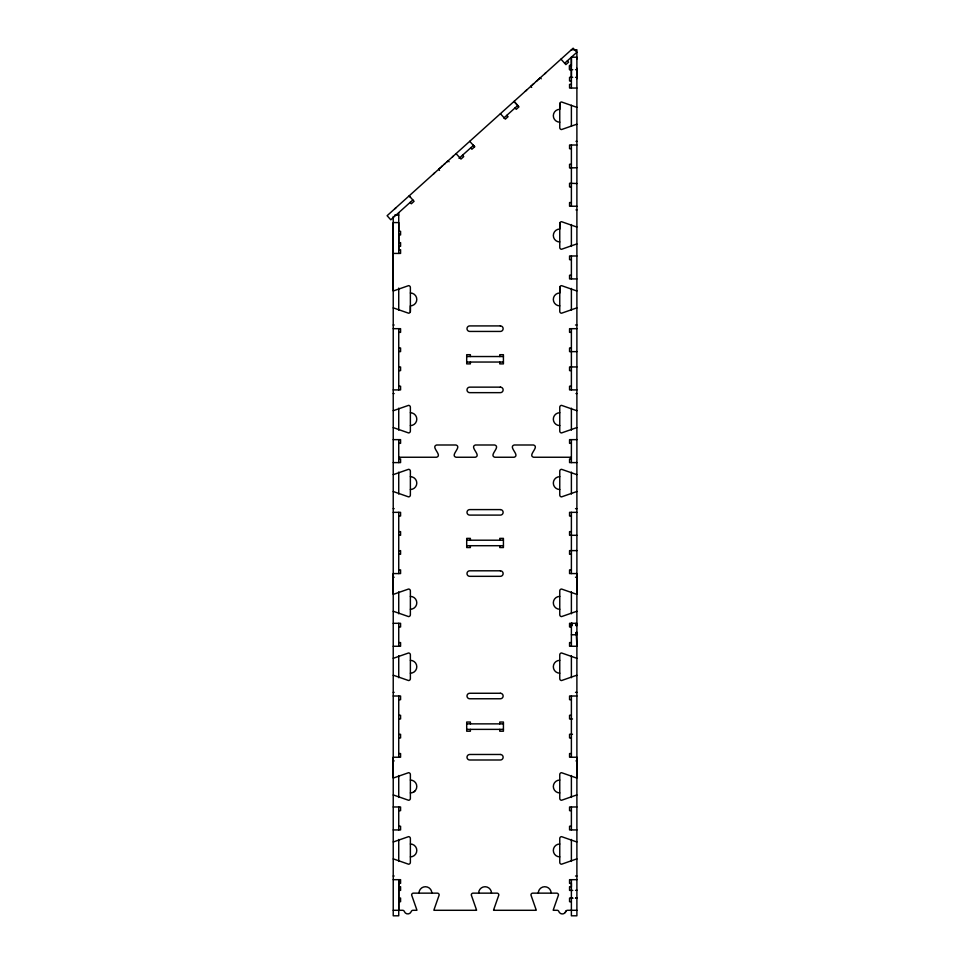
<?xml version="1.0" encoding="UTF-8"?>
<svg xmlns="http://www.w3.org/2000/svg" width="964" height="964" viewBox="0 0 964 964"><rect width="100%" height="100%" fill="white"/><g stroke="black" fill="none" stroke-linecap="round" stroke-linejoin="round"><path stroke-width="1.45" d="M398.734 910.293L398.734 879.674M398.734 253.424L398.734 222.576L393.228 222.576L393.228 290.899A1.844 1.844 0 0 0 393.758 290.827L408.531 285.657A1.832 1.832 0 0 1 410.375 287.489L410.375 311.372A1.832 1.832 0 0 1 408.531 313.204L393.758 308.034A1.832 1.832 0 0 0 393.228 307.95M571.387 77.337L571.387 69.673M569.555 69.601L569.555 65.926L571.387 66.01L571.387 57.201L576.894 57.201L576.894 915.8L571.387 915.8L571.387 879.674M576.894 167.724L569.555 167.965L569.555 164.29L571.387 164.29M576.894 77.602L576.894 69.408M576.894 890.146L575.52 890.399M398.734 351.39L400.578 351.631L400.578 347.968L398.734 347.968M398.734 212.646L398.734 231.3L400.578 231.3L400.578 234.975L398.734 234.722L398.734 243.976M398.734 535.056L400.578 535.297L400.578 531.634L398.734 531.634M398.734 718.722L400.578 718.975L400.578 715.3L398.734 715.3M398.734 890.146L400.578 890.399L400.578 886.723L398.734 886.723M410.339 311.697L410.375 305.853A6.423 6.423 0 0 0 416.797 299.43A6.423 6.423 0 0 0 410.375 292.996M559.783 103.485L559.759 109.33A6.423 6.423 0 0 0 553.324 115.764A6.423 6.423 0 0 0 559.759 122.187M559.783 223.202L559.759 229.046A6.423 6.423 0 0 0 553.324 235.481A6.423 6.423 0 0 0 559.759 241.904M559.783 287.152L559.759 292.996A6.423 6.423 0 0 0 553.324 299.43A6.423 6.423 0 0 0 559.759 305.853M565.266 912.486L566.037 911.028M434.499 173.038L433.535 173.906M525.284 91.291L526.645 90.062M545.732 72.878L544.636 73.867M439.994 168.097L440.753 167.399M441.608 166.627L442.5 165.832M444.235 164.266L445.127 163.47M446.742 162.012L448.139 160.747L449.067 161.771M532.14 85.121L533.767 83.663M536.394 81.289L537.285 80.494M538.129 79.723L540.298 77.771L541.214 78.795M412.845 199.958L390.794 219.804L387.106 215.707L573.146 48.2L576.834 52.297L564.663 63.25M459.033 158.361L473.553 145.287M503.835 118.03L517.74 105.498L514.053 101.401L518.969 106.859L516.246 109.318L515.017 107.956M469.721 141.322L474.637 146.781L471.902 149.239L470.673 147.878M452.49 156.843L453.201 156.192M394.613 208.947L395.975 207.718M439.367 168.652L438.668 169.278L439.512 170.375M531.526 85.675L530.827 86.302L531.67 87.399M413.942 791.83L414.918 791.022M571.387 634.794L576.894 634.734L576.207 633.191L576.894 632.733L576.207 632.733L576.894 632.312L576.207 632.312L576.894 646.266L569.555 646.266L569.555 642.59L571.387 642.59M576.894 624.045L576.207 624.045L576.894 624.419L576.207 624.419L576.894 624.829L576.207 625.672L576.207 623.31L576.894 623.359L569.555 623.31L569.555 626.986L571.387 626.986M571.387 49.754L576.894 49.754L576.894 59.033M571.387 65.395L569.555 65.395L569.555 69.673L572.761 69.673M569.555 65.926L571.387 65.926M575.52 69.673L576.894 69.673M572.761 77.337L569.555 77.337L569.555 81L571.387 80.928M575.52 77.337L576.894 77.337M571.387 84.374L569.555 84.374L569.555 88.049L576.894 88.049M575.978 141.334L576.894 141.334M576.894 145.01L569.555 145.01L569.555 148.685L571.387 148.685M571.387 186.944L569.555 186.944L569.555 183.268L576.894 183.522M571.387 202.561L569.555 202.561L569.555 206.236L576.894 206.236M575.978 209.911L576.894 209.911M394.613 215.129L398.734 215.129M393.228 253.424L400.578 253.424L400.578 249.748L398.734 249.748L398.734 246.302L400.578 246.302L400.578 242.627L398.734 242.88M576.894 255.978L569.555 255.978L569.555 259.653L571.387 259.653M571.387 275.258L569.555 275.258L569.555 278.933L576.894 278.933M393.228 325.001L394.143 325.001M575.52 325.001L576.894 325.001M393.228 328.676L400.578 328.676L400.578 332.351L398.734 332.351M576.894 328.676L569.555 328.676L569.555 332.351L571.387 332.351M571.387 347.968L569.555 347.968L569.555 351.631L576.894 351.631M466.697 356.535L503.425 356.535M466.697 362.042L503.425 362.042M576.894 366.947L569.555 366.947L569.555 370.61L571.387 370.61M398.734 370.61L400.578 370.61L400.578 366.947L398.734 367.188M398.734 386.227L400.578 386.227L400.578 389.902L393.228 389.902M571.387 386.227L569.555 386.227L569.555 389.902L576.894 389.902M393.228 393.577L394.143 393.577M575.978 393.577L576.894 393.577M393.228 439.644L400.578 439.644L400.578 443.32L398.734 443.32M576.894 439.644L569.555 439.644L569.555 443.32L571.387 443.32M398.734 457.249L436.584 457.249C442.825 455.237 430.342 447.007 436.572 444.994L455.984 444.994C462.214 447.007 449.73 455.237 455.972 457.249L475.373 457.249C481.614 455.237 469.119 447.007 475.36 444.994L494.761 444.994C501.003 447.007 488.519 455.237 494.749 457.249L514.161 457.249C520.391 455.237 507.908 447.007 514.149 444.994L533.55 444.994C539.792 447.007 527.296 455.237 533.538 457.249L571.387 457.249M398.734 458.924L400.578 458.924L400.578 462.599L393.228 462.599M571.387 458.924L569.555 458.924L569.555 462.599L576.894 462.599M393.228 508.667L394.143 508.667M575.52 508.667L576.894 508.667M393.228 512.342L400.578 512.342L400.578 516.017L398.734 516.017M576.894 512.342L569.555 512.342L569.555 516.017L571.387 516.017M571.387 531.634L569.555 531.634L569.555 535.297L576.894 535.297M466.697 540.202L503.425 540.202M466.697 545.708L503.425 545.708M576.894 550.613L569.555 550.613L569.555 554.276L571.387 554.276M398.734 554.276L400.578 554.276L400.578 550.613L398.734 550.854M398.734 569.893L400.578 569.893L400.578 573.568L393.228 573.568L393.228 594.294A1.832 1.832 0 0 0 393.758 594.21L408.531 589.04A1.832 1.832 0 0 1 410.375 590.872L410.375 614.755A1.832 1.832 0 0 1 408.531 616.586L393.758 611.417A1.832 1.832 0 0 0 393.228 611.345M571.387 569.893L569.555 569.893L569.555 573.568L576.894 573.568L576.894 594.294A1.832 1.832 0 0 1 576.376 594.21L561.59 589.04A1.832 1.832 0 0 0 559.759 590.872L559.759 614.755A1.832 1.832 0 0 0 561.59 616.586L576.376 611.417A1.832 1.832 0 0 1 576.894 611.345M393.228 577.243L394.143 577.243M575.52 577.243L576.894 577.243M393.228 623.31L400.578 623.31L400.578 626.986L398.734 626.986M571.387 623.503L572.074 623.503M576.207 623.503L576.894 623.503L576.207 623.359M571.387 623.744L572.074 623.744M576.207 623.744L576.894 623.744M571.387 624.045L572.074 624.045M571.387 624.419L572.074 624.419M571.387 624.829L572.074 624.829M576.207 624.829L576.894 624.829M571.387 625.262L572.074 625.262M571.387 625.672L572.074 625.672L572.074 623.31M576.207 625.672L576.894 625.672M576.207 633.191L576.894 633.191M576.207 633.999L576.894 633.999M576.207 634.577L576.894 634.577M398.734 642.59L400.578 642.59L400.578 646.266L393.228 646.266M393.228 692.333L394.143 692.333M575.52 692.333L576.894 692.333M393.228 696.008L400.578 696.008L400.578 699.683L398.734 699.683M576.894 696.008L569.555 696.008L569.555 699.683L571.387 699.683M571.387 715.3L569.555 715.3L569.555 718.975L572.483 718.975M466.697 723.868L503.425 723.868M466.697 729.374L503.425 729.374M572.483 734.279L569.555 734.279L569.555 737.954L571.387 737.954M398.734 737.954L400.578 737.954L400.578 734.279L398.734 734.532M398.734 753.559L400.578 753.559L400.578 757.234L393.228 757.234L393.228 777.96A1.832 1.832 0 0 0 393.758 777.876L408.531 772.706A1.832 1.832 0 0 1 410.375 774.538L410.375 798.421A1.832 1.832 0 0 1 408.531 800.253L393.758 795.083A1.832 1.832 0 0 0 393.228 795.011M571.387 753.559L569.555 753.559L569.555 757.234L576.894 757.234L576.894 777.96A1.832 1.832 0 0 1 576.376 777.876L561.59 772.706A1.832 1.832 0 0 0 559.759 774.538L559.759 798.421A1.832 1.832 0 0 0 561.59 800.253L576.376 795.083A1.832 1.832 0 0 1 576.894 795.011M393.228 760.909L394.143 760.909M575.978 760.909L576.894 760.909M393.228 806.976L400.578 806.976L400.578 810.652L398.734 810.652M576.894 806.976L569.555 806.976L569.555 810.652L571.387 810.652M398.734 826.256L400.578 826.256L400.578 829.932L393.228 829.932M571.387 826.256L569.555 826.256L569.555 829.932L576.894 829.932M393.228 876.011L394.143 876.011M575.52 876.011L576.894 876.011M393.228 879.674L400.578 879.674L400.578 883.349L398.734 883.349M576.894 879.674L569.555 879.674L569.555 883.349L571.387 883.349L571.387 886.723L569.555 886.723L569.555 890.399L572.773 890.399M398.722 898.05L400.578 898.05L400.578 901.714L398.734 901.714M572.773 898.05L569.555 898.05L569.555 901.714L571.387 901.714M575.52 898.05L576.894 898.05M571.387 898.267L572.761 898.267M575.52 898.267L576.894 898.267M393.228 910.293L402.615 910.293A1.832 1.832 0 0 1 404.35 911.51A3.675 3.675 0 0 0 411.267 911.51A1.832 1.832 0 0 1 413.002 910.293L416.882 910.293A1.832 1.832 0 0 0 416.797 909.763L411.628 894.99A1.832 1.832 0 0 1 413.46 893.146L437.343 893.146A1.832 1.832 0 0 1 439.174 894.99L434.005 909.763A1.832 1.832 0 0 0 433.933 910.293L476.541 910.293A1.832 1.832 0 0 0 476.457 909.763L471.288 894.99A1.832 1.832 0 0 1 473.119 893.146L497.002 893.146A1.832 1.832 0 0 1 498.834 894.99L493.664 909.763A1.832 1.832 0 0 0 493.592 910.293L536.201 910.293A1.832 1.832 0 0 0 536.117 909.763L530.947 894.99A1.832 1.832 0 0 1 532.791 893.146L556.662 893.146A1.832 1.832 0 0 1 558.493 894.99L553.324 909.763A1.832 1.832 0 0 0 553.252 910.293L557.12 910.293A1.832 1.832 0 0 1 558.602 911.028L559.373 912.486A3.675 3.675 0 0 0 565.784 911.51A1.832 1.832 0 0 1 567.519 910.293L576.894 910.293M567.386 60.792L568.615 62.166L565.892 64.612L560.976 59.153M506.823 115.331L508.052 116.692L505.329 119.15L500.412 113.692M473.408 145.419L474.637 146.781M462.491 155.252L463.72 156.614L460.985 159.072L456.068 153.613M410.387 197.222L409.158 195.861L414.074 201.319L411.339 203.778L410.11 202.404M576.894 68.299L576.894 78.711M571.387 57.201L571.387 88.049M571.387 105.257L571.387 126.296M571.387 145.01L571.387 206.236M571.387 224.528L571.387 246.459M571.387 255.978L571.387 278.933M571.387 288.453L571.387 310.384M571.387 328.676L571.387 389.902M571.387 408.194L571.387 430.125M571.387 439.644L571.387 462.599M571.387 472.119L571.387 494.05M571.387 512.342L571.387 573.568M571.387 591.86L571.387 613.791M571.387 623.31L571.387 646.266M571.387 655.785L571.387 677.716M571.387 696.008L571.387 757.234M571.387 775.526L571.387 797.457M571.387 806.976L571.387 829.932M571.387 839.463L571.387 861.442M499.762 356.535L499.762 354.692L503.425 354.692L503.425 363.886L499.762 363.886L499.762 362.042M499.762 540.202L499.762 538.37L503.425 538.37L503.425 547.552L499.762 547.552L499.762 545.708M499.762 723.868L499.762 722.036L503.425 722.036L503.425 731.218L499.762 731.218L499.762 729.374M470.372 356.535L470.372 354.692L466.697 354.692L466.697 363.886L470.372 363.886L470.372 362.042M470.372 540.202L470.372 538.37L466.697 538.37L466.697 547.552L470.372 547.552L470.372 545.708M470.372 723.868L470.372 722.036L466.697 722.036L466.697 731.218L470.372 731.218L470.372 729.374M398.734 233.613L398.734 234.975M398.734 288.091L398.734 310.239M398.734 328.676L398.734 389.902M398.734 408.194L398.734 430.125M398.734 439.644L398.734 462.599M398.734 472.119L398.734 494.05M398.734 512.342L398.734 573.568M398.734 591.86L398.734 613.791M398.734 623.31L398.734 646.266M398.734 655.785L398.734 677.716M398.734 696.008L398.734 757.234M398.734 775.526L398.734 797.457M398.734 806.976L398.734 829.932M398.734 839.463L398.734 861.442M398.734 879.819L398.734 915.8L393.228 915.8L393.228 216.454M576.894 658.243A1.832 1.832 0 0 1 576.376 658.159L561.59 652.99A1.832 1.832 0 0 0 559.759 654.821L559.759 678.704A1.832 1.832 0 0 0 561.59 680.536L576.376 675.366A1.832 1.832 0 0 1 576.894 675.294M393.228 675.294A1.832 1.832 0 0 1 393.758 675.366L408.531 680.536A1.832 1.832 0 0 0 410.375 678.704L410.375 654.821A1.832 1.832 0 0 0 408.531 652.99L393.758 658.159A1.832 1.832 0 0 1 393.228 658.243M410.375 660.34A6.423 6.423 0 0 1 416.797 666.763A6.423 6.423 0 0 1 410.375 673.197M410.375 596.391A6.423 6.423 0 0 1 416.797 602.813A6.423 6.423 0 0 1 410.375 609.248M393.228 491.616A1.832 1.832 0 0 1 393.758 491.7L408.531 496.87A1.832 1.832 0 0 0 410.375 495.038L410.375 471.155A1.832 1.832 0 0 0 408.531 469.323L393.758 474.493A1.844 1.844 0 0 1 393.228 474.577M576.894 474.577A1.844 1.844 0 0 1 576.376 474.493L561.59 469.323A1.832 1.832 0 0 0 559.759 471.155L559.759 495.038A1.832 1.832 0 0 0 561.59 496.87L576.376 491.7A1.844 1.844 0 0 1 576.894 491.616M410.375 476.674A6.423 6.423 0 0 1 416.797 483.097A6.423 6.423 0 0 1 410.375 489.519M576.894 841.909A1.832 1.832 0 0 1 576.376 841.825L561.59 836.656A1.832 1.832 0 0 0 559.759 838.487L559.759 862.37A1.832 1.832 0 0 0 561.59 864.202L576.376 859.032A1.832 1.832 0 0 1 576.894 858.96M393.228 858.96A1.832 1.832 0 0 1 393.758 859.032L408.531 864.202A1.832 1.832 0 0 0 410.375 862.37L410.375 838.487A1.832 1.832 0 0 0 408.531 836.656L393.758 841.825A1.832 1.832 0 0 1 393.228 841.909M410.375 844.006A6.423 6.423 0 0 1 416.797 850.429A6.423 6.423 0 0 1 410.375 856.863M410.375 780.057A6.423 6.423 0 0 1 416.797 786.479A6.423 6.423 0 0 1 410.375 792.914M576.894 107.233A1.844 1.844 0 0 1 576.376 107.161L561.59 101.991A1.832 1.832 0 0 0 559.759 103.823L559.759 127.706A1.832 1.832 0 0 0 561.59 129.537L576.376 124.368A1.844 1.844 0 0 1 576.894 124.284M576.894 226.95A1.844 1.844 0 0 1 576.376 226.877L561.59 221.708A1.832 1.832 0 0 0 559.759 223.54L559.759 247.423A1.832 1.832 0 0 0 561.59 249.254L576.376 244.085A1.844 1.844 0 0 1 576.894 244M576.894 290.899A1.844 1.844 0 0 1 576.376 290.827L561.59 285.657A1.832 1.832 0 0 0 559.759 287.489L559.759 311.372A1.832 1.832 0 0 0 561.59 313.204L576.376 308.034A1.832 1.832 0 0 1 576.894 307.95M393.228 410.628A1.844 1.844 0 0 0 393.758 410.543L408.531 405.374A1.832 1.832 0 0 1 410.375 407.206L410.375 431.089A1.832 1.832 0 0 1 408.531 432.92L393.758 427.751A1.844 1.844 0 0 0 393.228 427.679M576.894 410.628A1.832 1.832 0 0 1 576.376 410.543L561.59 405.374A1.832 1.832 0 0 0 559.759 407.206L559.759 431.089A1.832 1.832 0 0 0 561.59 432.92L576.376 427.751A1.844 1.844 0 0 1 576.894 427.679M410.375 412.725A6.423 6.423 0 0 1 416.797 419.147A6.423 6.423 0 0 1 410.375 425.582M559.759 489.519A6.423 6.423 0 0 1 553.324 483.097A6.423 6.423 0 0 1 559.759 476.674M559.759 673.197A6.423 6.423 0 0 1 553.324 666.763A6.423 6.423 0 0 1 559.759 660.34M559.759 609.248A6.423 6.423 0 0 1 553.324 602.813A6.423 6.423 0 0 1 559.759 596.391M559.759 856.863A6.423 6.423 0 0 1 553.324 850.429A6.423 6.423 0 0 1 559.759 844.006M559.759 792.914A6.423 6.423 0 0 1 553.324 786.479A6.423 6.423 0 0 1 559.759 780.057M418.978 893.146A6.423 6.423 0 0 1 425.401 886.723A6.423 6.423 0 0 1 431.836 893.146M478.638 893.146A6.423 6.423 0 0 1 485.061 886.723A6.423 6.423 0 0 1 491.495 893.146M538.298 893.146A6.423 6.423 0 0 1 544.72 886.723A6.423 6.423 0 0 1 551.155 893.146M559.759 425.582A6.423 6.423 0 0 1 553.324 419.147A6.423 6.423 0 0 1 559.759 412.725M500.364 325.916L469.757 325.916A2.759 2.759 0 0 0 466.998 328.676A2.759 2.759 0 0 0 469.757 331.435L500.364 331.435A2.759 2.759 0 0 0 503.124 328.676A2.759 2.759 0 0 0 500.364 325.916M500.364 387.142L469.757 387.142A2.759 2.759 0 0 0 466.998 389.902A2.759 2.759 0 0 0 469.757 392.649L500.364 392.649A2.759 2.759 0 0 0 503.124 389.902A2.759 2.759 0 0 0 500.364 387.142M500.364 509.594L469.757 509.594A2.759 2.759 0 0 0 466.998 512.342A2.759 2.759 0 0 0 469.757 515.101L500.364 515.101A2.759 2.759 0 0 0 503.124 512.342A2.759 2.759 0 0 0 500.364 509.594M500.364 570.808L469.757 570.808A2.759 2.759 0 0 0 466.998 573.568A2.759 2.759 0 0 0 469.757 576.327L500.364 576.327A2.759 2.759 0 0 0 503.124 573.568A2.759 2.759 0 0 0 500.364 570.808M500.364 693.261L469.757 693.261A2.759 2.759 0 0 0 466.998 696.008A2.759 2.759 0 0 0 469.757 698.767L500.364 698.767A2.759 2.759 0 0 0 503.124 696.008A2.759 2.759 0 0 0 500.364 693.261M500.364 754.475L469.757 754.475A2.759 2.759 0 0 0 466.998 757.234A2.759 2.759 0 0 0 469.757 759.994L500.364 759.994A2.759 2.759 0 0 0 503.124 757.234A2.759 2.759 0 0 0 500.364 754.475"/></g></svg>
